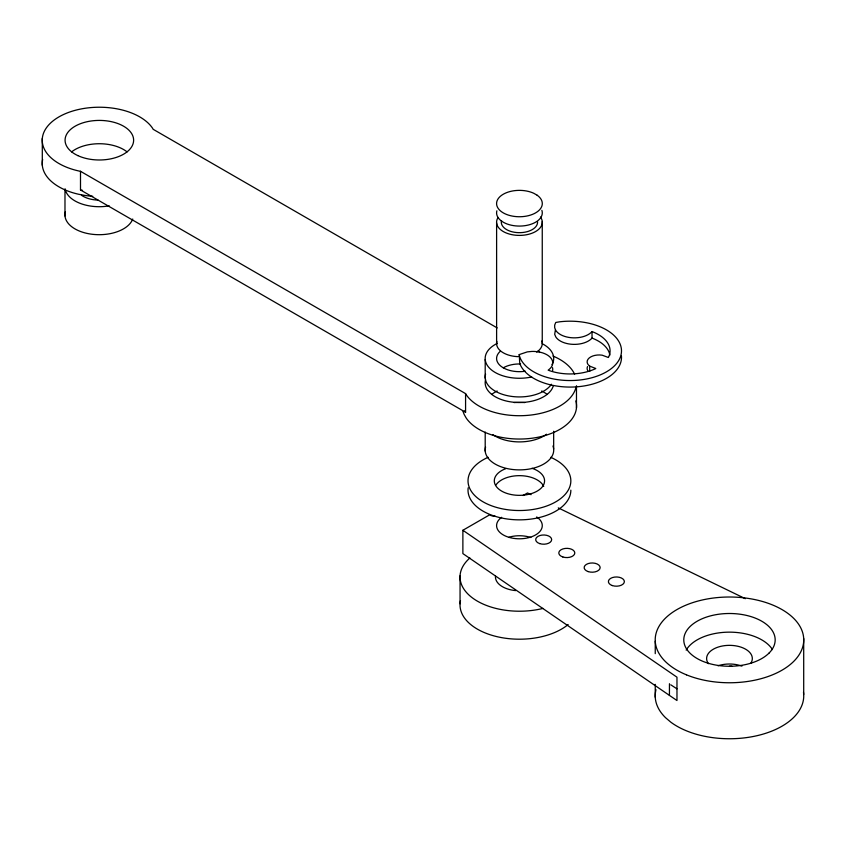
<?xml version="1.0" encoding="UTF-8"?>
<svg xmlns="http://www.w3.org/2000/svg" width="846" height="846" viewBox="0 0 846 846"><rect width="100%" height="100%" fill="white"/><g stroke="black" fill="none" stroke-linecap="round" stroke-linejoin="round"><path stroke-width="1.27" d="M495.196 516.24A7.995 4.621 0 0 1 489.538 514.886L462.878 530.273L676.969 677.191L676.969 700.52L669.429 695.38L669.461 683.716M555.41 329.866L554.69 334.318L555.79 336.941A19.807 11.432 0 0 0 573.26 344.364A19.807 11.432 0 0 0 592.031 338.093A39.984 23.085 0 0 1 609.881 355.098M523.071 495.523L527.513 492.964L531.066 494.688M519.243 354.59L527.28 351.894L531.901 351.428A19.807 11.432 0 0 1 550.64 357.731A19.807 11.432 0 0 1 548.145 370.167A39.984 23.085 0 0 0 595.098 368.877L595.796 368.507L589.694 366.138A11.971 6.905 0 0 1 589.091 358.07A11.971 6.905 0 0 1 602.151 355.183L608.337 357.477L608.665 356.949A39.984 23.085 0 0 0 592.031 331.569A19.807 11.432 0 0 1 573.26 337.84A19.807 11.432 0 0 1 555.79 330.416L554.69 327.783L554.68 325.086L555.769 322.453L559.65 321.808A51.416 29.684 0 0 1 620.425 344.84A51.416 29.684 0 0 1 580.536 379.928A51.416 29.684 0 0 1 519.751 356.896L519.243 354.59L519.751 363.431A51.416 29.684 0 0 0 576.549 386.844A51.416 29.684 0 0 0 621.44 355.986M575.851 387.902A57.126 32.983 0 0 1 525.408 415.534A57.126 32.983 0 0 1 466.104 394.553L465.575 393.623L80.497 171.294L78.879 170.998A57.126 32.983 0 0 1 58.956 116.885A57.126 32.983 0 0 1 152.671 128.381L153.126 129.279L497.205 327.931M80.497 171.294L80.497 189.959L82.527 190.339M558.286 507.896L745.326 598.682M80.497 189.959L465.575 412.277L465.575 393.623M670.793 684.816L676.969 688.856M669.429 695.38L462.878 553.601L462.878 530.273M464.697 410.712L465.575 412.277M803.7 638.54L803.7 694.534M655.248 641.226L655.248 653.662M655.248 684.351L655.248 697.22M592.031 331.569L592.031 338.093M589.694 366.138L589.694 371.362M576.475 385.755L576.475 407.783M553.665 431.249L553.665 449.057M542.254 221.515L542.254 342.789M496.613 222.9L496.613 344.163M485.202 359.518L485.202 378.173M485.202 432.052L485.202 451.13M460.055 575.84L460.055 603.822M64.983 189.229L64.983 215.942M42.3 138.48L42.3 165.256M543.026 608.401A59.41 34.295 0 0 1 473.897 598.947A59.41 34.295 0 0 1 469.879 558M515.679 590.603A23.995 13.853 0 0 1 495.47 576.189M568.142 624.538A59.41 34.295 0 0 1 498.083 636.911A59.41 34.295 0 0 1 460.488 600.607M587.875 370.791A11.971 6.905 0 0 1 587.558 366.551M552.501 367.619A19.807 11.432 0 0 1 552.575 370.844M551.433 384.232A34.274 19.786 0 0 1 510.561 396.256A34.274 19.786 0 0 1 485.583 374.048M503.275 367.809A22.853 13.187 0 0 1 520.628 363.97M542.096 343.635A34.274 19.786 0 0 1 552.026 364.605M531.711 376.956A34.274 19.786 0 0 1 489.929 368.56A34.274 19.786 0 0 1 497.311 343.37M525.345 371.225A22.853 13.187 0 0 1 500.948 366.233A22.853 13.187 0 0 1 500.272 351.302M538.151 350.921A22.853 13.187 0 0 1 539.79 352.496M132.737 219.019A34.274 19.786 0 0 1 92.965 234.363A34.274 19.786 0 0 1 65.364 211.807M109.24 205.842A34.274 19.786 0 0 1 65.121 188.986M98.02 200.1A22.853 13.187 0 0 1 81.459 195.225M552.956 445.979A34.274 19.786 0 0 1 520.332 469.879A34.274 19.786 0 0 1 485.583 447.005M546.516 434.241A34.274 19.786 0 0 1 492.795 434.569M514.072 402.569A34.274 19.786 0 0 1 524.795 402.569M803.489 692.377A74.258 42.871 0 0 1 756.377 735.84A74.258 42.871 0 0 1 670.793 722.156L665.559 717.704A74.258 42.871 0 0 1 655.988 689.702M536.671 516.959A22.853 13.187 0 0 1 535.402 535.042A22.853 13.187 0 0 1 504.047 535.359A22.853 13.187 0 0 1 501.678 517.308M509.059 537.178A22.853 13.187 0 0 1 530.865 537.506M686.159 650.119A45.695 26.385 0 0 1 728.998 632.152A45.695 26.385 0 0 1 772.472 649.601M729.474 666.172A51.416 29.684 0 0 1 731.906 666.204M718.043 665.77A22.853 13.187 0 0 1 741.921 666.13M708.44 663.698A22.853 13.187 0 0 1 729.072 645.35A22.853 13.187 0 0 1 750.804 663.264M570.849 490.172A51.416 29.684 0 0 1 517.414 519.825A51.416 29.684 0 0 1 468.176 487.835M495.968 484.97A25.137 14.509 0 0 1 520.745 475.674A25.137 14.509 0 0 1 543.714 486.418M550.725 457.295A51.416 29.684 0 0 1 557.334 500.895A51.416 29.684 0 0 1 481.522 500.895A51.416 29.684 0 0 1 488.142 457.295M531.997 468.272A25.137 14.509 0 0 1 538.965 489.971A25.137 14.509 0 0 1 500.758 490.553A25.137 14.509 0 0 1 505.739 468.673M553.009 356.06A57.126 32.983 0 0 1 574.614 374.207M553.284 385.829A34.274 19.786 0 0 1 514.072 402.284A34.274 19.786 0 0 1 485.583 379.643M92.774 196.283A57.126 32.983 0 0 1 84.558 195.384L78.879 194.316A57.126 32.983 0 0 1 42.649 159.503M575.851 400.898A57.126 32.983 0 0 1 534.217 437.911A57.126 32.983 0 0 1 466.104 417.882L464.253 414.593A57.126 32.983 0 0 1 463.016 411.219M71.614 151.889A34.274 19.786 0 0 1 127.08 151.889M491.706 394.426A34.274 19.786 0 0 1 497.173 391.011M541.694 391.011A34.274 19.786 0 0 1 547.161 394.426M541.863 340.959A22.853 13.187 0 0 1 536.671 352.126M518.238 356.652A22.853 13.187 0 0 1 496.866 341.414M540.467 217.052A22.853 13.187 0 0 1 519.835 235.4A22.853 13.187 0 0 1 498.104 217.475M537.548 221.663A18.136 10.469 0 0 1 518.482 232.661A18.136 10.469 0 0 1 501.519 220.563M541.863 210.358A22.853 13.187 0 0 1 519.835 226.072A22.853 13.187 0 0 1 496.866 210.813M769.056 653.07L768.813 653.313A45.695 26.385 0 0 1 689.744 652.911A45.695 26.385 0 0 1 729.633 613.498A45.695 26.385 0 0 1 769.056 653.07M537.189 195.246L533.815 193.3A22.853 13.187 0 0 0 497.173 200.576A22.853 13.187 0 0 0 524.573 216.407A22.853 13.187 0 0 0 537.189 195.246M612.377 585.58A7.995 4.621 0 0 0 624.369 581.583A7.995 4.621 0 0 0 612.377 577.585A7.995 4.621 0 0 0 612.377 585.58M539.674 543.597A7.995 4.621 0 0 0 551.666 539.6A7.995 4.621 0 0 0 539.674 535.603A7.995 4.621 0 0 0 539.674 543.597M562.802 556.964A7.995 4.621 0 0 0 574.804 552.967A7.995 4.621 0 0 0 562.802 548.959A7.995 4.621 0 0 0 562.802 556.964M588.139 571.589A7.995 4.621 0 0 0 600.142 567.592A7.995 4.621 0 0 0 588.139 563.595A7.995 4.621 0 0 0 588.139 571.589M686.455 674.833A74.258 42.871 0 0 0 803.404 643.922A74.258 42.871 0 0 0 698.563 600.903A74.258 42.871 0 0 0 686.455 674.833M77.779 155.579A34.274 19.786 0 0 0 133.203 143.302A34.274 19.786 0 0 0 87.064 121.729A34.274 19.786 0 0 0 77.779 155.579"/></g></svg>
